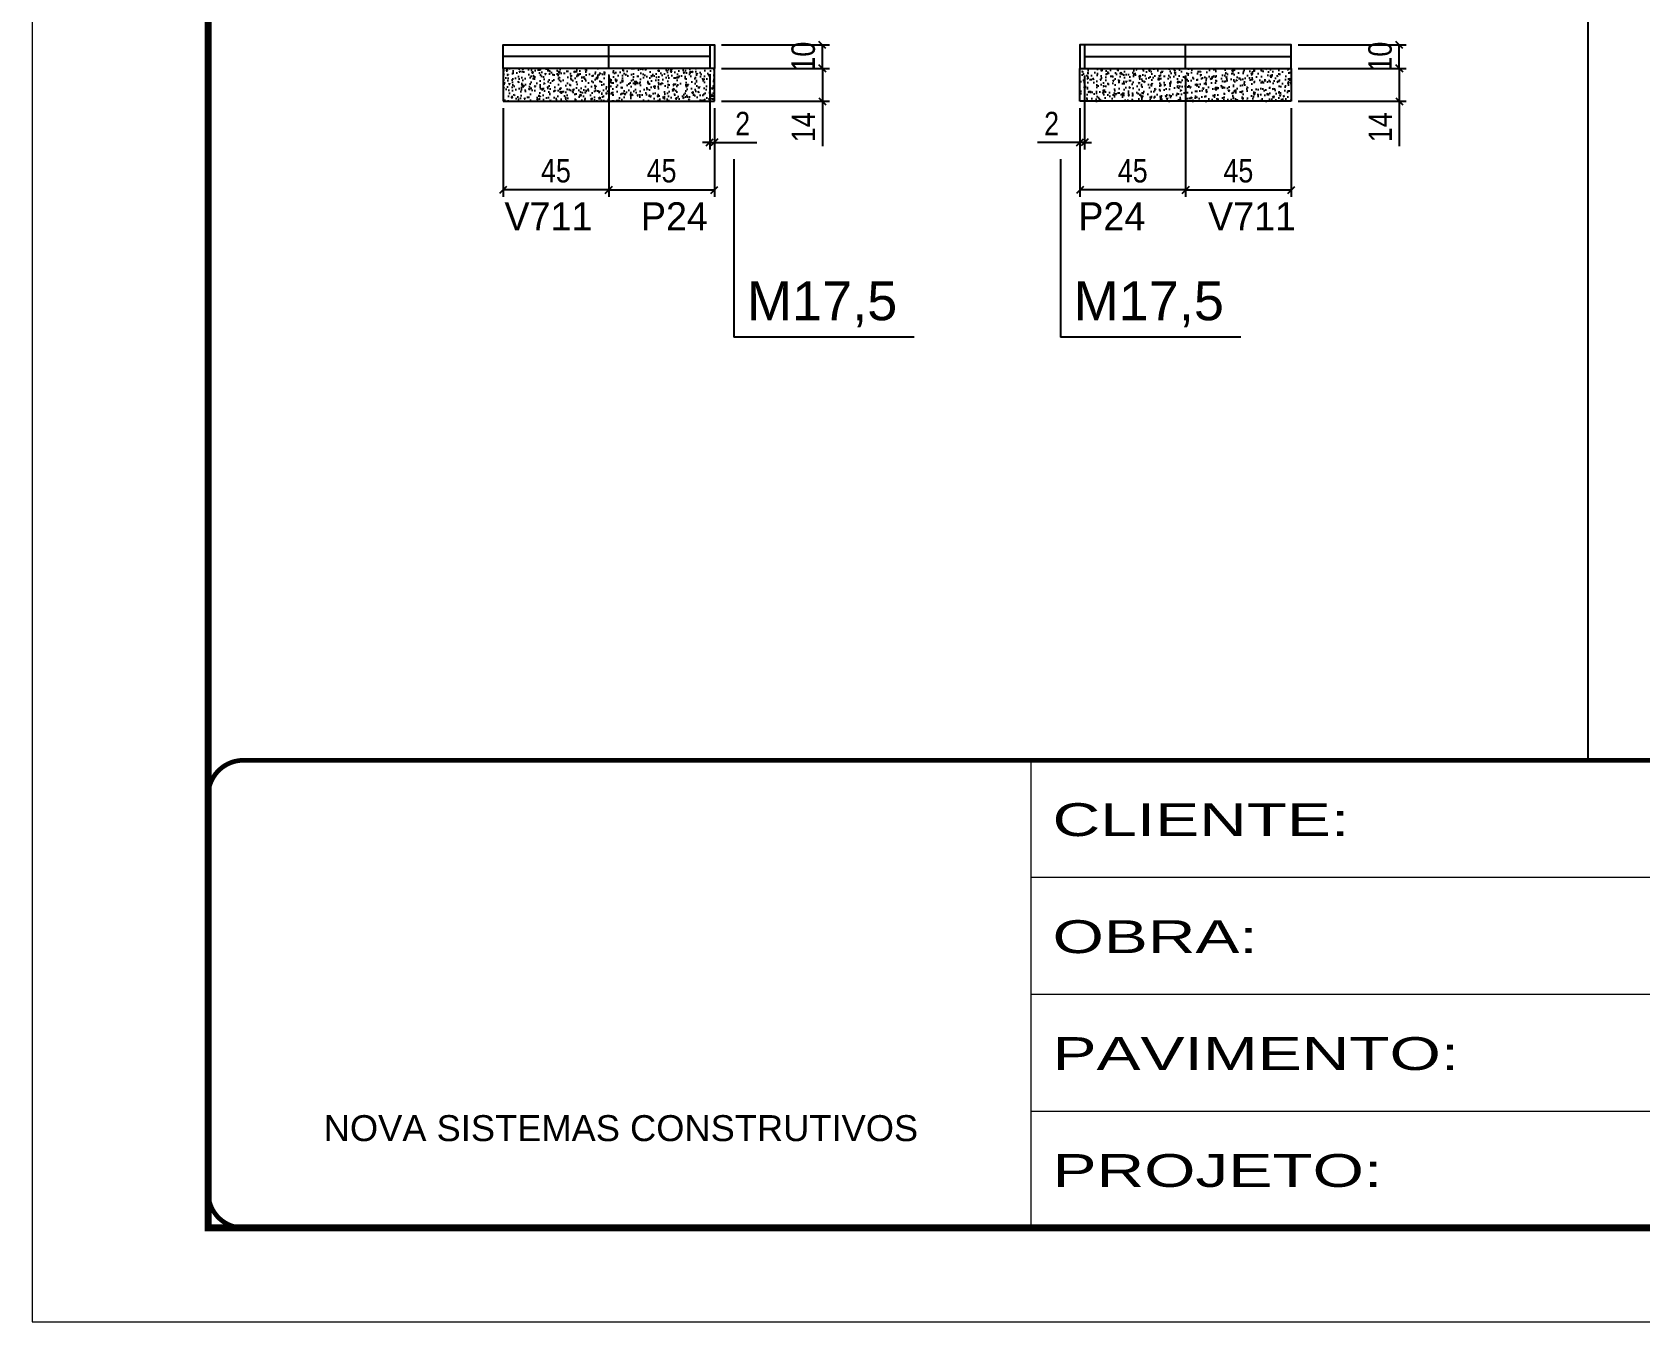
# Model space of a CAD drawing. Extents: x 13154 to 22413, y 1253 to 30260.
# Drawn here: x 16338 to 17023, y 20779 to 21329 of the extents above; entities that cross this region are included whole.
import ezdxf

# ---------------------------------------------------------------- set-up
doc = ezdxf.new("R2010")
doc.units = 0
doc.linetypes.add('CONTINUO', pattern=[0])
doc.linetypes.add('DASHED', pattern=[0.75, 0.5, -0.25])
for name, color, linetype in [('5', 5, 'Continuous'), ('COTA', 241, 'Continuous'), ('NOMENCLATURA', 7, 'Continuous'), ('Painéis', 200, 'Continuous'), ('SARR_2.2x10', 60, 'Continuous')]:
    doc.layers.add(name, color=color, linetype=linetype)
doc.layers.add('Folhas', color=255, linetype='Continuous', lineweight=9)
doc.layers.add('SARRAFO DE PRESSAO', color=251, linetype='DASHED', lineweight=9)
doc.styles.add('ARIAL', font='arial.ttf')
doc.styles.add('COTA TECNICA', font='techl___.ttf', dxfattribs={"height": 10})
doc.styles.add('ROMAS860', font='ROMAS860.SHX')
doc.styles.get("Standard").update_dxf_attribs({"font": 'arial.ttf'})
doc.styles.add('Tecnologia', font='')
doc.styles.get('Tecnologia').set_extended_font_data('Forgotten Futurist')
doc.dimstyles.new('PAINEL', dxfattribs={"dimtxt": 10, "dimasz": 3, "dimexe": 3, "dimexo": 3, "dimgap": 3, "dimtad": 1, "dimdec": 1, "dimzin": 12, "dimdsep": 46, "dimtxsty": 'COTA TECNICA', "dimblk1": 'OBLIQUE', "dimblk2": 'OBLIQUE', "dimsah": 1, "dimcen": 0.9, "dimclrd": 4, "dimclre": 4, "dimclrt": 240, "dimadec": 1, "dimazin": 3, "dimtfac": 1, "dimtdec": 1, "dimtmove": 0, "dimatfit": 3, "dimfxl": 1, "dimtolj": 1, "dimtzin": 12, "dimarcsym": 0})

# ---------------------------------------------------------------- blocks, each defined once
blk = doc.blocks.new('9999999999')
at = {"color": 30, "linetype": 'CONTINUO'}
for p, q in [((98564.56, 34230.21), (98564.56, 34429.45)), ((98564.56, 34379.64), (99583.98, 34379.64)), ((98564.56, 34329.83), (99487.98, 34329.83)), ((98564.56, 34280.02), (99487.98, 34280.02))]:
    blk.add_line(p, q, dxfattribs=at)
at = {"color": 30, "linetype": 'CONTINUO', "const_width": 2}
blk.add_lwpolyline([(99583.98, 34230.21), (99583.98, 34414.45, 0.414214), (99568.98, 34429.45), (98228.98, 34429.45, 0.414214), (98213.98, 34414.45), (98213.98, 34245.21, 0.414214), (98228.98, 34230.21), (99583.98, 34230.21)], format="xyb", dxfattribs=at)
at = {"layer": 'Folhas'}
blk.add_lwpolyline([(98138.98, 34190.21), (99623.98, 34190.21), (99623.98, 35240.21), (98138.98, 35240.21)], close=True, dxfattribs=at)
at = {"layer": 'Folhas', "color": 30, "const_width": 3}
blk.add_lwpolyline([(98213.98, 34230.21), (99583.98, 34230.21), (99583.98, 35200.21), (98213.98, 35200.21)], close=True, dxfattribs=at)
at = {"color": 7, "linetype": 'Continuous', "ltscale": 5, "style": 'ARIAL'}
blk.add_text('NOVA SISTEMAS CONSTRUTIVOS', height=11.0592, dxfattribs=at).set_placement((98263.19, 34267.21))
at = {"layer": 'Folhas', "color": 7, "style": 'Tecnologia', "width": 1.5}
for s, p in [('CLIENTE:', (98573.65, 34397.17)), ('OBRA:', (98573.65, 34347.31)), ('PAVIMENTO:', (98573.65, 34297.5)), ('PROJETO:', (98573.65, 34247.69))]:
    blk.add_text(s, height=14, dxfattribs=at).set_placement(p)
blk = doc.blocks.new('_Oblique')
at = {"color": 0, "linetype": 'ByBlock', "lineweight": -2}
blk.add_line((-0.5, -0.5), (0.5, 0.5), dxfattribs=at)
blk = doc.blocks.new('*D1130')
at = {"layer": 'COTA', "color": 4, "lineweight": -2, "transparency": 16777216}
for p, q in [((16583.49, 21310.17), (16583.49, 21258.4)), ((16628.49, 21296.17), (16628.49, 21258.4)), ((16583.49, 21261.4), (16628.49, 21261.4))]:
    blk.add_line(p, q, dxfattribs=at)
at = {"layer": 'Defpoints', "color": 0, "transparency": 16777216}
for p in [(16583.49, 21313.17), (16628.49, 21299.17), (16628.49, 21261.4)]:
    blk.add_point(p, dxfattribs=at)
at = {"layer": 'COTA', "color": 4, "lineweight": -2, "transparency": 16777216, "xscale": 3, "yscale": 3, "zscale": 3, "rotation": 180}
blk.add_blockref('_Oblique', (16583.49, 21261.4), dxfattribs=at)
at = {"layer": 'COTA', "color": 4, "lineweight": -2, "transparency": 16777216, "xscale": 3, "yscale": 3, "zscale": 3}
blk.add_blockref('_Oblique', (16628.49, 21261.4), dxfattribs=at)
at = {"layer": 'COTA', "color": 240, "transparency": 16777216, "insert": (16605.99, 21269.51), "char_height": 10, "attachment_point": 5, "style": 'COTA TECNICA'}
blk.add_mtext('\\A1;45', dxfattribs=at)
blk = doc.blocks.new('*D1131')
at = {"layer": 'COTA', "color": 4, "lineweight": -2, "transparency": 16777216}
for p, q in [((16583.49, 21310.17), (16583.49, 21258.4)), ((16538.49, 21296.17), (16538.49, 21258.4)), ((16583.49, 21261.4), (16538.49, 21261.4))]:
    blk.add_line(p, q, dxfattribs=at)
at = {"layer": 'Defpoints', "color": 0, "transparency": 16777216}
for p in [(16583.49, 21313.17), (16538.49, 21299.17), (16538.49, 21261.4)]:
    blk.add_point(p, dxfattribs=at)
at = {"layer": 'COTA', "color": 4, "lineweight": -2, "transparency": 16777216, "xscale": 3, "yscale": 3, "zscale": 3, "rotation": 180}
blk.add_blockref('_Oblique', (16538.49, 21261.4), dxfattribs=at)
at = {"layer": 'COTA', "color": 4, "lineweight": -2, "transparency": 16777216, "xscale": 3, "yscale": 3, "zscale": 3}
blk.add_blockref('_Oblique', (16583.49, 21261.4), dxfattribs=at)
at = {"layer": 'COTA', "color": 240, "transparency": 16777216, "insert": (16560.99, 21269.51), "char_height": 10, "attachment_point": 5, "style": 'COTA TECNICA'}
blk.add_mtext('\\A1;45', dxfattribs=at)
blk = doc.blocks.new('*D1132')
at = {"layer": 'COTA', "color": 4, "lineweight": -2, "transparency": 16777216}
for p, q in [((16626.49, 21310.17), (16626.49, 21278.66)), ((16628.49, 21296.17), (16628.49, 21278.66)), ((16626.49, 21281.66), (16623.49, 21281.66)), ((16626.49, 21281.66), (16628.49, 21281.66)), ((16628.49, 21281.66), (16646.6, 21281.66))]:
    blk.add_line(p, q, dxfattribs=at)
at = {"layer": 'Defpoints', "color": 0, "transparency": 16777216}
for p in [(16626.49, 21313.17), (16628.49, 21299.17), (16628.49, 21281.66)]:
    blk.add_point(p, dxfattribs=at)
at = {"layer": 'COTA', "color": 4, "lineweight": -2, "transparency": 16777216, "xscale": 3, "yscale": 3, "zscale": 3}
blk.add_blockref('_Oblique', (16626.49, 21281.66), dxfattribs=at)
at = {"layer": 'COTA', "color": 4, "lineweight": -2, "transparency": 16777216, "xscale": 3, "yscale": 3, "zscale": 3, "rotation": 180}
blk.add_blockref('_Oblique', (16628.49, 21281.66), dxfattribs=at)
at = {"layer": 'COTA', "color": 240, "transparency": 16777216, "insert": (16640.54, 21289.66), "char_height": 10, "attachment_point": 5, "style": 'COTA TECNICA'}
blk.add_mtext('\\A1;2', dxfattribs=at)
blk = doc.blocks.new('*D1133')
at = {"layer": 'COTA', "color": 4, "lineweight": -2, "transparency": 16777216}
for p, q in [((16631.49, 21323.17), (16677.49, 21323.17)), ((16674.49, 21313.17), (16674.49, 21323.17)), ((16631.49, 21313.17), (16677.49, 21313.17))]:
    blk.add_line(p, q, dxfattribs=at)
at = {"layer": 'Defpoints', "color": 0, "transparency": 16777216}
for p in [(16628.49, 21323.17), (16674.49, 21323.17), (16628.49, 21313.17)]:
    blk.add_point(p, dxfattribs=at)
at = {"layer": 'COTA', "color": 4, "lineweight": -2, "transparency": 16777216, "xscale": 3, "yscale": 3, "zscale": 3}
for p, rotation in [((16674.49, 21323.17), 90), ((16674.49, 21313.17), 270)]:
    blk.add_blockref('_Oblique', p, dxfattribs=dict(at, rotation=rotation))
at = {"layer": 'COTA', "color": 240, "transparency": 16777216, "insert": (16666.39, 21318.17), "char_height": 10, "attachment_point": 5, "rotation": 90, "style": 'COTA TECNICA'}
blk.add_mtext('\\A1;10', dxfattribs=at)
blk = doc.blocks.new('*D1136')
at = {"layer": 'COTA', "color": 4, "lineweight": -2, "transparency": 16777216}
for p, q in [((16631.49, 21313.17), (16677.49, 21313.17)), ((16674.49, 21313.17), (16674.49, 21299.17)), ((16631.49, 21299.17), (16677.49, 21299.17)), ((16674.49, 21299.17), (16674.49, 21280.05))]:
    blk.add_line(p, q, dxfattribs=at)
at = {"layer": 'Defpoints', "color": 0, "transparency": 16777216}
for p in [(16628.49, 21313.17), (16628.49, 21299.17), (16674.49, 21299.17)]:
    blk.add_point(p, dxfattribs=at)
at = {"layer": 'COTA', "color": 4, "lineweight": -2, "transparency": 16777216, "xscale": 3, "yscale": 3, "zscale": 3}
for p, rotation in [((16674.49, 21313.17), 90), ((16674.49, 21299.17), 270)]:
    blk.add_blockref('_Oblique', p, dxfattribs=dict(at, rotation=rotation))
at = {"layer": 'COTA', "color": 240, "transparency": 16777216, "insert": (16666.42, 21288.11), "char_height": 10, "attachment_point": 5, "rotation": 90, "style": 'COTA TECNICA'}
blk.add_mtext('\\A1;14', dxfattribs=at)
blk = doc.blocks.new('*D1139')
at = {"layer": 'COTA', "color": 4, "lineweight": -2, "transparency": 16777216}
for p, q in [((16829.2, 21310.17), (16829.2, 21258.4)), ((16784.2, 21296.17), (16784.2, 21258.4)), ((16829.2, 21261.4), (16784.2, 21261.4))]:
    blk.add_line(p, q, dxfattribs=at)
at = {"layer": 'Defpoints', "color": 0, "transparency": 16777216}
for p in [(16829.2, 21313.17), (16784.2, 21299.17), (16784.2, 21261.4)]:
    blk.add_point(p, dxfattribs=at)
at = {"layer": 'COTA', "color": 4, "lineweight": -2, "transparency": 16777216, "xscale": 3, "yscale": 3, "zscale": 3, "rotation": 180}
blk.add_blockref('_Oblique', (16784.2, 21261.4), dxfattribs=at)
at = {"layer": 'COTA', "color": 4, "lineweight": -2, "transparency": 16777216, "xscale": 3, "yscale": 3, "zscale": 3}
blk.add_blockref('_Oblique', (16829.2, 21261.4), dxfattribs=at)
at = {"layer": 'COTA', "color": 240, "transparency": 16777216, "insert": (16806.7, 21269.51), "char_height": 10, "attachment_point": 5, "style": 'COTA TECNICA'}
blk.add_mtext('\\A1;45', dxfattribs=at)
blk = doc.blocks.new('*D1140')
at = {"layer": 'COTA', "color": 4, "lineweight": -2, "transparency": 16777216}
for p, q in [((16829.2, 21310.17), (16829.2, 21258.4)), ((16874.2, 21296.17), (16874.2, 21258.4)), ((16829.2, 21261.4), (16874.2, 21261.4))]:
    blk.add_line(p, q, dxfattribs=at)
at = {"layer": 'Defpoints', "color": 0, "transparency": 16777216}
for p in [(16829.2, 21313.17), (16874.2, 21299.17), (16874.2, 21261.4)]:
    blk.add_point(p, dxfattribs=at)
at = {"layer": 'COTA', "color": 4, "lineweight": -2, "transparency": 16777216, "xscale": 3, "yscale": 3, "zscale": 3, "rotation": 180}
blk.add_blockref('_Oblique', (16829.2, 21261.4), dxfattribs=at)
at = {"layer": 'COTA', "color": 4, "lineweight": -2, "transparency": 16777216, "xscale": 3, "yscale": 3, "zscale": 3}
blk.add_blockref('_Oblique', (16874.2, 21261.4), dxfattribs=at)
at = {"layer": 'COTA', "color": 240, "transparency": 16777216, "insert": (16851.7, 21269.51), "char_height": 10, "attachment_point": 5, "style": 'COTA TECNICA'}
blk.add_mtext('\\A1;45', dxfattribs=at)
blk = doc.blocks.new('*D1142')
at = {"layer": 'COTA', "color": 4, "lineweight": -2, "transparency": 16777216}
for p, q in [((16786.2, 21310.17), (16786.2, 21278.66)), ((16784.2, 21296.17), (16784.2, 21278.66)), ((16784.2, 21281.66), (16766.09, 21281.66)), ((16786.2, 21281.66), (16784.2, 21281.66)), ((16786.2, 21281.66), (16789.2, 21281.66))]:
    blk.add_line(p, q, dxfattribs=at)
at = {"layer": 'Defpoints', "color": 0, "transparency": 16777216}
for p in [(16786.2, 21313.17), (16784.2, 21299.17), (16784.2, 21281.66)]:
    blk.add_point(p, dxfattribs=at)
at = {"layer": 'COTA', "color": 4, "lineweight": -2, "transparency": 16777216, "xscale": 3, "yscale": 3, "zscale": 3}
blk.add_blockref('_Oblique', (16784.2, 21281.66), dxfattribs=at)
at = {"layer": 'COTA', "color": 4, "lineweight": -2, "transparency": 16777216, "xscale": 3, "yscale": 3, "zscale": 3, "rotation": 180}
blk.add_blockref('_Oblique', (16786.2, 21281.66), dxfattribs=at)
at = {"layer": 'COTA', "color": 240, "transparency": 16777216, "insert": (16772.15, 21289.66), "char_height": 10, "attachment_point": 5, "style": 'COTA TECNICA'}
blk.add_mtext('\\A1;2', dxfattribs=at)
blk = doc.blocks.new('*D1143')
at = {"layer": 'COTA', "color": 4, "lineweight": -2, "transparency": 16777216}
for p, q in [((16877.2, 21323.17), (16923.21, 21323.17)), ((16920.21, 21313.17), (16920.21, 21323.17)), ((16877.2, 21313.17), (16923.21, 21313.17))]:
    blk.add_line(p, q, dxfattribs=at)
at = {"layer": 'Defpoints', "color": 0, "transparency": 16777216}
for p in [(16874.2, 21323.17), (16920.21, 21323.17), (16874.2, 21313.17)]:
    blk.add_point(p, dxfattribs=at)
at = {"layer": 'COTA', "color": 4, "lineweight": -2, "transparency": 16777216, "xscale": 3, "yscale": 3, "zscale": 3}
for p, rotation in [((16920.21, 21323.17), 90), ((16920.21, 21313.17), 270)]:
    blk.add_blockref('_Oblique', p, dxfattribs=dict(at, rotation=rotation))
at = {"layer": 'COTA', "color": 240, "transparency": 16777216, "insert": (16912.11, 21318.17), "char_height": 10, "attachment_point": 5, "rotation": 90, "style": 'COTA TECNICA'}
blk.add_mtext('\\A1;10', dxfattribs=at)
blk = doc.blocks.new('*D1144')
at = {"layer": 'COTA', "color": 4, "lineweight": -2, "transparency": 16777216}
for p, q in [((16877.2, 21313.17), (16923.21, 21313.17)), ((16920.21, 21313.17), (16920.21, 21299.17)), ((16877.2, 21299.17), (16923.21, 21299.17)), ((16920.21, 21299.17), (16920.21, 21280.05))]:
    blk.add_line(p, q, dxfattribs=at)
at = {"layer": 'Defpoints', "color": 0, "transparency": 16777216}
for p in [(16874.2, 21313.17), (16874.2, 21299.17), (16920.21, 21299.17)]:
    blk.add_point(p, dxfattribs=at)
at = {"layer": 'COTA', "color": 4, "lineweight": -2, "transparency": 16777216, "xscale": 3, "yscale": 3, "zscale": 3}
for p, rotation in [((16920.21, 21313.17), 90), ((16920.21, 21299.17), 270)]:
    blk.add_blockref('_Oblique', p, dxfattribs=dict(at, rotation=rotation))
at = {"layer": 'COTA', "color": 240, "transparency": 16777216, "insert": (16912.14, 21288.11), "char_height": 10, "attachment_point": 5, "rotation": 90, "style": 'COTA TECNICA'}
blk.add_mtext('\\A1;14', dxfattribs=at)

msp = doc.modelspace()

# ---------------------------------------------------------------- hatches: boundary and pattern name
at = {"layer": 'COTA'}
h = msp.add_hatch(dxfattribs=at)
h.set_pattern_fill('AR-CONC', color=256, scale=0.03)
h.set_pattern_definition([(50, (0, 27.6055), (5.4655401, -0.4781726), [0.5715, -6.2865]), (355, (0, 27.6055), (-1.0573026, 5.7317054), [0.4572, -5.0292175]), (100.451445, (0.4555, 27.5657), (4.4082374, 5.2535326), [0.4857003, -5.3427073]), (46.1842, (0, 29.1295), (8.1323712, -1.2612698), [0.85725, -9.42975]), (96.635558, (0.678, 29.0244), (7.122124, 7.4227837), [0.7285507, -8.0140682]), (351.18415, (0, 29.1295), (7.122124, 7.4227837), [0.685799, -7.543792]), (21, (0.762, 28.7485), (4.54843174, -3.06795595), [0.5715, -6.2865]), (326, (0.762, 28.7485), (1.8540609, 5.525639), [0.4572, -5.0292]), (71.451445, (1.141, 28.493), (6.4024926, 2.4576831), [0.4857003, -5.3426981]), (37.5, (0, 27.6055), (0.0926581, 2.53665117), [0, -4.96824, 0, -5.1054, 0, -5.04825]), (7.5, (0, 27.6055), (2.00458988, 3.00541724), [0, -2.91084, 0, -4.85394, 0, -1.92405]), (327.5, (-1.6993, 27.6055), (4.06771786, -0.17186232), [0, -1.905, 0, -5.9436, 0, -7.8867]), (317.5, (-2.4613, 27.6055), (4.44387544, 0.76279473), [0, -2.4765, 0, -3.94716, 0, -5.6007])])
h.paths.add_polyline_path([(16628.49, 21299.17), (16628.49, 21313.17), (16538.49, 21313.17), (16538.49, 21299.17)])
h = msp.add_hatch(dxfattribs=at)
h.set_pattern_fill('AR-CONC', color=256, scale=0.03)
h.set_pattern_definition([(50, (15.5903, 27.6055), (5.4655401, -0.4781726), [0.5715, -6.2865]), (355, (15.5903, 27.6055), (-1.0573026, 5.7317054), [0.4572, -5.0292175]), (100.451445, (16.046, 27.5657), (4.4082374, 5.2535326), [0.4857003, -5.3427073]), (46.1842, (15.59, 29.1295), (8.1323712, -1.2612698), [0.85725, -9.42975]), (96.635558, (16.268, 29.0244), (7.122124, 7.4227837), [0.7285507, -8.0140682]), (351.18415, (15.59, 29.1295), (7.122124, 7.4227837), [0.685799, -7.543792]), (21, (16.3523, 28.7485), (4.54843174, -3.06795595), [0.5715, -6.2865]), (326, (16.3523, 28.7485), (1.8540609, 5.525639), [0.4572, -5.0292]), (71.451445, (16.7314, 28.493), (6.4024926, 2.4576831), [0.4857003, -5.3426981]), (37.5, (15.5903, 27.6055), (0.0926581, 2.53665117), [0, -4.96824, 0, -5.1054, 0, -5.04825]), (7.5, (15.5903, 27.6055), (2.00458988, 3.00541724), [0, -2.91084, 0, -4.85394, 0, -1.92405]), (327.5, (13.891, 27.6055), (4.06771786, -0.17186232), [0, -1.905, 0, -5.9436, 0, -7.8867]), (317.5, (13.129, 27.6055), (4.44387544, 0.76279473), [0, -2.4765, 0, -3.94716, 0, -5.6007])])
h.paths.add_polyline_path([(16874.2, 21299.17), (16874.2, 21313.17), (16784.2, 21313.17), (16784.2, 21299.17)])

# ---------------------------------------------------------------- linework, layer by layer
for p, q in [((17000.5, 21789.15), (17000.5, 21018.39)), ((16538.49, 21313.17), (16538.49, 21299.17)), ((16628.49, 21299.17), (16628.49, 21313.17)), ((16784.2, 21299.17), (16784.2, 21313.17)), ((16874.2, 21313.17), (16874.2, 21299.17)), ((16538.49, 21299.17), (16628.49, 21299.17)), ((16874.2, 21299.17), (16784.2, 21299.17))]:
    msp.add_line(p, q, dxfattribs=at)
at = {"layer": 'NOMENCLATURA', "linetype": 'Continuous'}
for p, q in [((16636.77, 21274.43), (16636.77, 21198.68)), ((16775.92, 21274.43), (16775.92, 21198.68)), ((16713.64, 21198.68), (16636.77, 21198.68)), ((16852.8, 21198.68), (16775.92, 21198.68))]:
    msp.add_line(p, q, dxfattribs=at)
at = {"layer": 'Painéis', "linetype": 'Continuous'}
for p, q in [((16583.49, 21313.17), (16583.49, 21323.17)), ((16626.49, 21323.17), (16626.49, 21313.17)), ((16786.2, 21323.17), (16786.2, 21313.17)), ((16829.2, 21313.17), (16829.2, 21323.17))]:
    msp.add_line(p, q, dxfattribs=at)
for points in [[(16628.49, 21313.17), (16538.49, 21313.17), (16538.49, 21323.17), (16628.49, 21323.17)], [(16784.2, 21313.17), (16874.2, 21313.17), (16874.2, 21323.17), (16784.2, 21323.17)]]:
    msp.add_lwpolyline(points, close=True, dxfattribs=at)
at = {"layer": 'SARR_2.2x10'}
for p, q in [((16583.49, 21318.17), (16538.49, 21318.17)), ((16626.49, 21318.17), (16583.49, 21318.17)), ((16786.2, 21318.17), (16829.2, 21318.17)), ((16829.2, 21318.17), (16874.2, 21318.17))]:
    msp.add_line(p, q, dxfattribs=at)

# ---------------------------------------------------------------- block references
at = {"layer": 'SARRAFO DE PRESSAO', "color": 6, "linetype": 'ByBlock'}
msp.add_blockref('9999999999', (-81801.1, -13411.06), dxfattribs=at)

# ---------------------------------------------------------------- texts
at = {"layer": '5', "linetype": 'Continuous', "style": 'ROMAS860'}
for s, rotation, p in [('V711', 0.00004, (16539.06, 21244.13)), ('P24', 0.00004, (16597.18, 21244.13)), ('P24', 359.99996, (16783.51, 21244.13)), ('V711', 359.99996, (16838.77, 21244.13))]:
    msp.add_text(s, height=12, rotation=rotation, dxfattribs=at).set_placement(p)
at = {"layer": 'NOMENCLATURA', "linetype": 'Continuous'}
for p in [(16642.35, 21205.88), (16781.5, 21205.88)]:
    msp.add_text('M17,5', height=16.5, dxfattribs=at).set_placement(p)

# ---------------------------------------------------------------- dimensions: what is measured, and where the dimension line sits
at = {"layer": 'COTA'}
for base, p1, p2, picture, middle in [((16674.49, 21323.17), (16628.49, 21313.17), (16628.49, 21323.17), '*D1133', (16674.49, 21318.17)), ((16920.21, 21323.17), (16874.2, 21313.17), (16874.2, 21323.17), '*D1143', (16920.21, 21318.17))]:
    dim = msp.add_linear_dim(base=base, p1=p1, p2=p2, angle=90, dimstyle='PAINEL', dxfattribs=at)
    dim.commit()
    dim.dimension.update_dxf_attribs({"geometry": picture, "text_midpoint": middle, "dimtype": 160})
for base, p1, p2, angle, picture, middle in [((16538.49, 21261.4), (16583.49, 21313.17), (16538.49, 21299.17), 180, '*D1131', (16560.99, 21269.51)), ((16628.49, 21261.4), (16583.49, 21313.17), (16628.49, 21299.17), 180, '*D1130', (16605.99, 21269.51)), ((16628.49, 21281.66), (16626.49, 21313.17), (16628.49, 21299.17), 180, '*D1132', (16640.54, 21289.66)), ((16674.49, 21299.17), (16628.49, 21313.17), (16628.49, 21299.17), 90, '*D1136', (16666.42, 21288.11)), ((16920.21, 21299.17), (16874.2, 21313.17), (16874.2, 21299.17), 90, '*D1144', (16912.14, 21288.11))]:
    dim = msp.add_linear_dim(base=base, p1=p1, p2=p2, angle=angle, dimstyle='PAINEL', dxfattribs=at)
    dim.commit()
    dim.dimension.update_dxf_attribs({"geometry": picture, "text_midpoint": middle})
for base, p1, p2, picture, middle in [((16784.2, 21281.66), (16786.2, 21313.17), (16784.2, 21299.17), '*D1142', (16772.15, 21289.66)), ((16784.2, 21261.4), (16829.2, 21313.17), (16784.2, 21299.17), '*D1139', (16806.7, 21269.51)), ((16874.2, 21261.4), (16829.2, 21313.17), (16874.2, 21299.17), '*D1140', (16851.7, 21269.51))]:
    dim = msp.add_linear_dim(base=base, p1=p1, p2=p2, dimstyle='PAINEL', dxfattribs=at)
    dim.commit()
    dim.dimension.update_dxf_attribs({"geometry": picture, "text_midpoint": middle})

doc.saveas('drawing.dxf')
